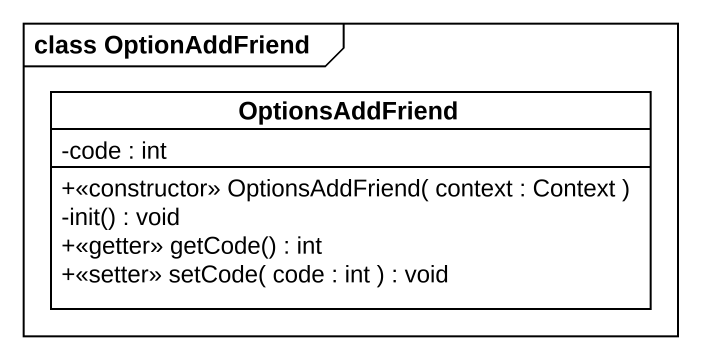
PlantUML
@startuml
mainframe class OptionAddFriend
hide circle
hide empty members
skinparam classAttributeIconSize 0
class OptionsAddFriend {
  -code : int
  +<<constructor>> OptionsAddFriend( context : Context )
  -init() : void
  +<<getter>> getCode() : int
  +<<setter>> setCode( code : int ) : void
}
@enduml
